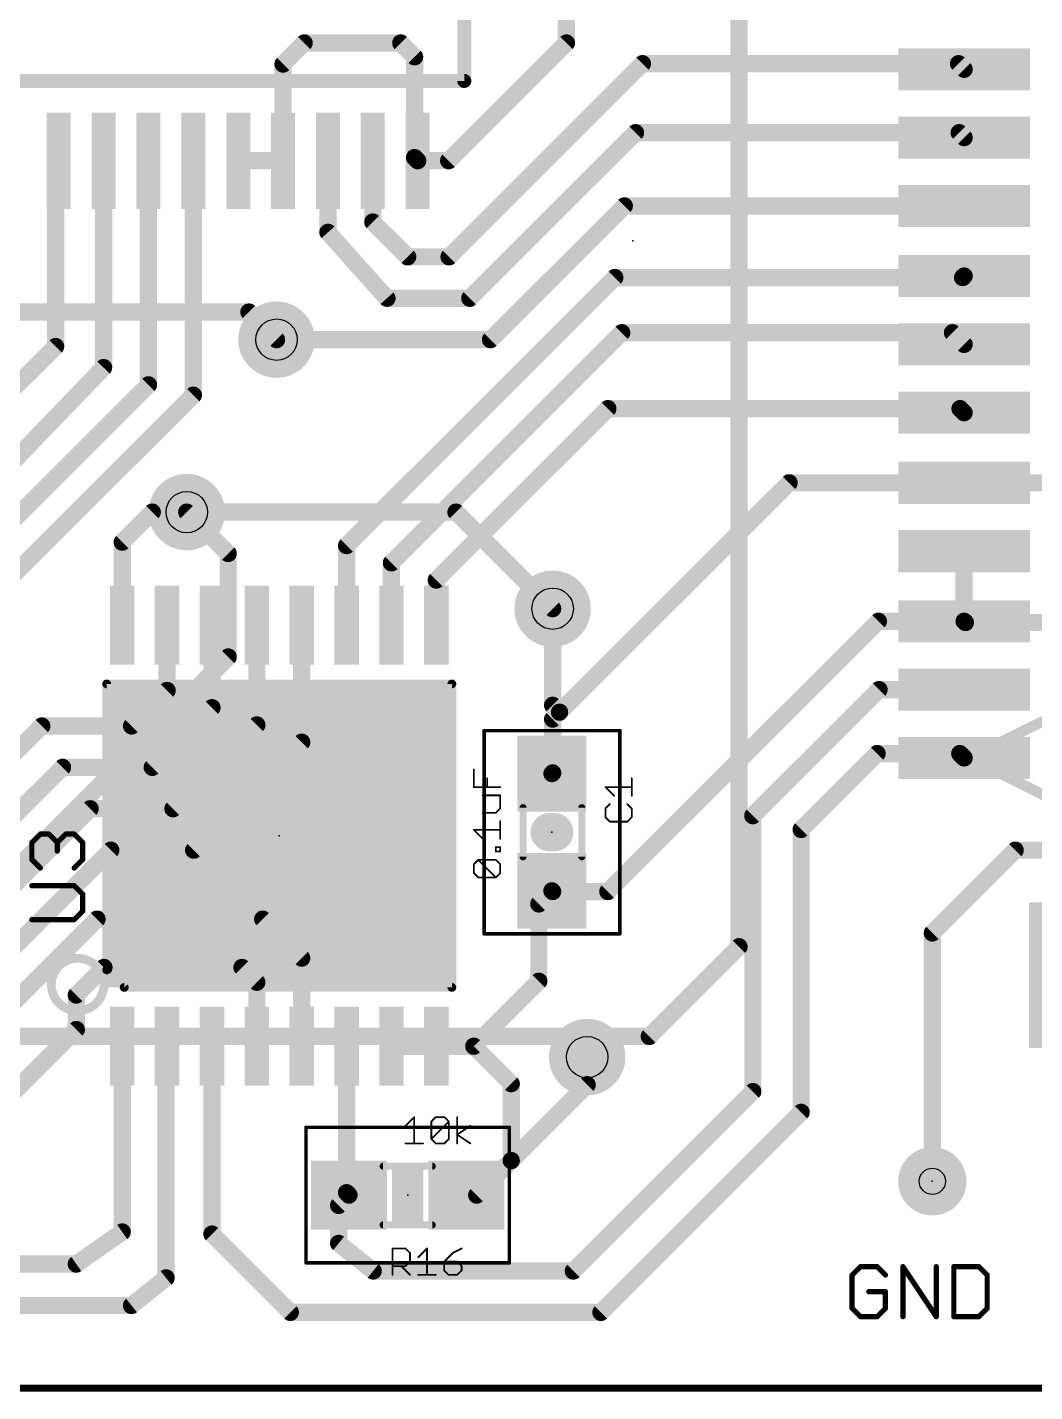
# Model space of a CAD drawing. Extents: x -0.1 to 97.8, y -2.6 to 30.1.
# Drawn here: x 75.39 to 89.98, y -0.05 to 19.73 of the extents above; entities that cross this region are included whole.
import ezdxf

# ---------------------------------------------------------------- set-up
doc = ezdxf.new("R2010")
doc.units = 0
for name, color, linetype in [('1', 22, 'CONTINUOUS'), ('16', 175, 'CONTINUOUS'), ('17', 82, 'CONTINUOUS'), ('18', 82, 'CONTINUOUS'), ('20', 7, 'CONTINUOUS'), ('21', 253, 'CONTINUOUS'), ('23', 7, 'CONTINUOUS'), ('25', 253, 'CONTINUOUS'), ('27', 253, 'CONTINUOUS'), ('39', 22, 'CONTINUOUS'), ('44', 253, 'CONTINUOUS'), ('51', 253, 'CONTINUOUS')]:
    doc.layers.add(name, color=color, linetype=linetype)

# ---------------------------------------------------------------- blocks, each defined once
blk = doc.blocks.new('RECT')
blk.add_solid([(-0.5, -0.5), (0.5, -0.5), (-0.5, 0.5), (0.5, 0.5)])
blk = doc.blocks.new('ROUNDP')
at = {"const_width": 0.5}
blk.add_lwpolyline([(0, -0.25, 1), (0, 0.25, 1), (0, -0.25)], format="xyb", dxfattribs=at)
blk = doc.blocks.new('ROUNDV')
at = {"const_width": 0.5}
blk.add_lwpolyline([(0, -0.25, 1), (0, 0.25, 1), (0, -0.25)], format="xyb", dxfattribs=at)

msp = doc.modelspace()

# ---------------------------------------------------------------- linework, layer by layer
at = {"layer": '1'}
for points, const_width in [([(83.2, 19.5), (83.2, 20.71)], 0.25), ([(79.095, 19.195), (79.4, 19.5)], 0.25), ([(79.4, 19.5), (80.8, 19.5)], 0.25), ([(80.8, 19.5), (81, 19.3)], 0.25), ([(81.494, 17.794), (83.2, 19.5)], 0.25), ([(81, 19.3), (81, 17.839)], 0.25), ([(79.095, 17.794), (79.095, 19.195)], 0.25), ([(81.5, 16.4), (84.3, 19.2)], 0.25), ([(84.3, 19.2), (88.8798, 19.2)], 0.25), ([(88.8798, 19.2), (88.9606, 19.1192)], 0.25), ([(81.8, 15.8), (84.2, 18.2)], 0.25), ([(84.2, 18.2), (88.8892, 18.2)], 0.25), ([(88.8892, 18.2), (88.9606, 18.1286)], 0.25), ([(75.845, 17.794), (75.8, 17.794)], 0.25), ([(75.8, 17.794), (75.8, 15.1)], 0.25), ([(76.495, 17.794), (76.495, 14.795)], 0.25), ([(77.145, 17.794), (77.145, 14.545)], 0.25), ([(77.795, 17.794), (77.795, 14.395)], 0.25), ([(78.445, 17.794), (79.095, 17.794)], 0.25), ([(79.745, 17.794), (79.745, 16.755)], 0.25), ([(80.395, 17.794), (80.395, 16.905)], 0.25), ([(81, 17.839), (81.045, 17.794)], 0.25), ([(81.045, 17.794), (81.494, 17.794)], 0.25), ([(84.038, 17.138), (82.1, 15.2)], 0.25), ([(88.9606, 17.138), (84.038, 17.138)], 0.25), ([(80.395, 16.905), (80.9, 16.4)], 0.25), ([(79.745, 16.755), (80.6, 15.8)], 0.25), ([(80.9, 16.4), (81.5, 16.4)], 0.25), ([(80.015, 12.215), (83.9, 16.1)], 0.25), ([(83.9, 16.1), (88.9386, 16.1)], 0.25), ([(88.9386, 16.1), (88.9606, 16.122)], 0.25), ([(80.6, 15.8), (81.8, 15.8)], 0.25), ([(79, 15.2), (82.1, 15.2)], 0.25), ([(80.665, 11.965), (84, 15.3)], 0.25), ([(84, 15.3), (88.792, 15.3)], 0.25), ([(88.792, 15.3), (88.9606, 15.1314)], 0.25), ([(75.8, 15.1), (75, 14.3)], 0.25), ([(76.495, 14.795), (74, 12.2)], 0.25), ([(77.145, 14.545), (74.6, 12)], 0.25), ([(77.795, 14.395), (75.2, 11.8)], 0.25), ([(81.315, 11.715), (83.8, 14.2)], 0.25), ([(83.8, 14.2), (88.9014, 14.2)], 0.25), ([(88.9014, 14.2), (88.9606, 14.1408)], 0.25), ([(86.4248, 13.1248), (83.1, 9.8)], 0.25), ([(88.9606, 13.1248), (86.4248, 13.1248)], 0.25), ([(88.9606, 13.1248), (90.3248, 13.1248)], 0.25), ([(76.765, 12.265), (77.2, 12.7)], 0.25), ([(77.2, 12.7), (77.7, 12.7)], 0.25), ([(76.765, 11.062), (76.765, 12.265)], 0.25), ([(80.015, 11.062), (80.015, 12.215)], 0.25), ([(80.665, 11.062), (80.665, 11.965)], 0.25), ([(88.9606, 11.1182), (88.9606, 12.1342)], 0.25), ([(81.315, 11.062), (81.315, 11.715)], 0.25), ([(83, 11.3), (83, 9.9)], 0.25), ([(77.415, 11.062), (77.415, 10.115)], 0.25), ([(78.065, 11.062), (78.065, 9.865)], 0.25), ([(78.715, 11.062), (78.715, 9.615)], 0.25), ([(79.365, 11.062), (79.365, 9.365)], 0.25), ([(87.7182, 11.1182), (83.8, 7.2)], 0.25), ([(88.9606, 11.1182), (87.7182, 11.1182)], 0.25), ([(88.9788, 11.1), (88.9606, 11.1182)], 0.25), ([(90.9, 11.1), (88.9788, 11.1)], 0.25), ([(77.415, 10.115), (76.9, 9.6)], 0.25), ([(87.7276, 10.1276), (85.9, 8.3)], 0.25), ([(88.9606, 10.1276), (87.7276, 10.1276)], 0.25), ([(78.065, 9.865), (77.2, 9)], 0.25), ([(83, 9.9), (83.1, 9.8)], 0.25), ([(83.1, 9.8), (83, 9.7)], 0.25), ([(75.6, 9.6), (72.4, 6.4)], 0.25), ([(76.9, 9.6), (75.6, 9.6)], 0.25), ([(78.715, 9.615), (77.5, 8.4)], 0.25), ([(83, 9.7), (83, 8.92)], 0.25), ([(79.365, 9.365), (77.8, 7.8)], 0.25), ([(86.6, 8.1), (87.7, 9.2)], 0.25), ([(87.7, 9.2), (88.8976, 9.2)], 0.25), ([(88.8976, 9.2), (88.9606, 9.137)], 0.25), ([(75.9, 9), (72.7, 5.8)], 0.25), ([(77.2, 9), (75.9, 9)], 0.25), ([(83, 8.92), (82.99, 8.91)], 0.25), ([(76.3, 8.4), (73.1, 5.2)], 0.25), ([(77.5, 8.4), (76.3, 8.4)], 0.25), ([(85.9, 8.3), (85.9, 4.3)], 0.25), ([(86.6, 4), (86.6, 8.1)], 0.25), ([(76.6, 7.8), (73.4, 4.6)], 0.25), ([(77.8, 7.8), (76.6, 7.8)], 0.25), ([(88.5, 6.6), (89.7, 7.8)], 0.25), ([(89.7, 7.8), (90.4, 7.8)], 0.25), ([(82.8, 7.02), (82.99, 7.21)], 0.25), ([(83, 7.2), (82.99, 7.21)], 0.25), ([(83.8, 7.2), (83, 7.2)], 0.25), ([(82.8, 5.9), (82.8, 7.02)], 0.25), ([(76.4, 6.8), (73.6, 4)], 0.25), ([(78.8, 6.8), (76.4, 6.8)], 0.25), ([(79.365, 6.235), (78.8, 6.8)], 0.25), ([(88.5, 3), (88.5, 6.6)], 0.25), ([(79.365, 4.958), (79.365, 6.235)], 0.25), ([(76.5, 6.1), (76.1, 5.7)], 0.25), ([(78.5, 6.1), (76.5, 6.1)], 0.25), ([(78.715, 5.885), (78.5, 6.1)], 0.25), ([(78.715, 4.958), (78.715, 5.885)], 0.25), ([(81.858, 4.958), (82.8, 5.9)], 0.25), ([(76.1, 5.7), (76.1, 5.2)], 0.25), ([(76.1, 5.2), (74.3, 3.4)], 0.25), ([(76.765, 4.958), (76.765, 2.265)], 0.25), ([(77.415, 4.958), (77.4, 4.958)], 0.25), ([(77.4, 4.958), (77.4, 1.6)], 0.25), ([(78.065, 4.958), (78.065, 2.235)], 0.25), ([(80.015, 4.958), (80.015, 2.835)], 0.25), ([(80.665, 4.958), (81.315, 4.958)], 0.25), ([(81.315, 4.958), (81.858, 4.958)], 0.25), ([(82.4, 4.416), (81.858, 4.958)], 0.25), ([(83.5, 4.8), (83.5, 4.4)], 0.25), ([(82.4, 3.3), (82.4, 4.416)], 0.25), ([(83.5, 4.4), (82.4, 3.3)], 0.25), ([(85.9, 4.3), (83.3, 1.7)], 0.25), ([(83.7, 1.1), (86.6, 4)], 0.25), ([(81.9, 2.8), (82.4, 3.3)], 0.25), ([(79.9, 2.65), (80.05, 2.8)], 0.25), ([(79.9, 2.1), (79.9, 2.65)], 0.25), ([(80.015, 2.835), (80.05, 2.8)], 0.25), ([(81.75, 2.8), (81.9, 2.8)], 0.25), ([(76.765, 2.265), (76.1, 1.8)], 0.25), ([(78.065, 2.235), (79.2, 1.1)], 0.25), ([(80.4, 1.7), (79.9, 2.1)], 0.25), ([(76.1, 1.8), (17.1, 1.8)], 0.25), ([(83.3, 1.7), (80.4, 1.7)], 0.25), ([(77.4, 1.6), (76.9, 1.2)], 0.25), ([(76.9, 1.2), (12.4, 1.2)], 0.25), ([(79.2, 1.1), (83.7, 1.1)], 0.25), ([(97.7, 0), (0, 0)], 0.1)]:
    msp.add_lwpolyline(points, dxfattribs=dict(at, const_width=const_width))
at = {"layer": '1', "const_width": 0.125}
for points in [[(79.4, 19.5625, 1), (79.4, 19.4375)], [(79.4442, 19.4558, 1), (79.3558, 19.5442)], [(80.8442, 19.5442, 1), (80.7558, 19.4558)], [(80.8, 19.4375, 1), (80.8, 19.5625)], [(83.2442, 19.4558, 1), (83.1558, 19.5442)], [(81.0625, 19.3, 1), (80.9375, 19.3)], [(80.9558, 19.2558, 1), (81.0442, 19.3442)], [(83.1375, 19.5, 1), (83.2625, 19.5)], [(79.1575, 19.195, 1), (79.0325, 19.195)], [(79.0508, 19.2392, 1), (79.1392, 19.1508)], [(84.3, 19.2625, 1), (84.3, 19.1375)], [(84.3442, 19.1558, 1), (84.2558, 19.2442)], [(88.924, 19.2442, 1), (88.8356, 19.1558)], [(88.8798, 19.1375, 1), (88.8798, 19.2625)], [(88.9164, 19.075, 1), (89.0048, 19.1634)], [(84.2, 18.2625, 1), (84.2, 18.1375)], [(84.2442, 18.1558, 1), (84.1558, 18.2442)], [(88.9334, 18.2442, 1), (88.845, 18.1558)], [(88.8892, 18.1375, 1), (88.8892, 18.2625)], [(88.9164, 18.0844, 1), (89.0048, 18.1728)], [(75.8, 17.8565, 1), (75.8, 17.7315)], [(75.8625, 17.794, 1), (75.7375, 17.794)], [(75.845, 17.7315, 1), (75.845, 17.8565)], [(76.5575, 17.794, 1), (76.4325, 17.794)], [(77.2075, 17.794, 1), (77.0825, 17.794)], [(77.8575, 17.794, 1), (77.7325, 17.794)], [(78.445, 17.8565, 1), (78.445, 17.7315)], [(79.0325, 17.794, 1), (79.1575, 17.794)], [(79.095, 17.7315, 1), (79.095, 17.8565)], [(79.8075, 17.794, 1), (79.6825, 17.794)], [(80.4575, 17.794, 1), (80.3325, 17.794)], [(81.0442, 17.8832, 1), (80.9558, 17.7948)], [(80.9375, 17.839, 1), (81.0625, 17.839)], [(81.045, 17.8565, 1), (81.045, 17.7315)], [(81.0008, 17.7498, 1), (81.0892, 17.8382)], [(81.4498, 17.8382, 1), (81.5382, 17.7498)], [(81.494, 17.7315, 1), (81.494, 17.8565)], [(84.038, 17.2005, 1), (84.038, 17.0755)], [(84.0822, 17.0938, 1), (83.9938, 17.1822)], [(88.9606, 17.0755, 1), (88.9606, 17.2005)], [(80.4392, 16.9492, 1), (80.3508, 16.8608)], [(79.7916, 16.7967, 1), (79.6984, 16.7133)], [(79.6825, 16.755, 1), (79.8075, 16.755)], [(80.3325, 16.905, 1), (80.4575, 16.905)], [(80.9, 16.4625, 1), (80.9, 16.3375)], [(80.8558, 16.3558, 1), (80.9442, 16.4442)], [(81.4558, 16.4442, 1), (81.5442, 16.3558)], [(81.5, 16.3375, 1), (81.5, 16.4625)], [(83.9, 16.1625, 1), (83.9, 16.0375)], [(83.9442, 16.0558, 1), (83.8558, 16.1442)], [(89.0048, 16.0778, 1), (88.9164, 16.1662)], [(88.9386, 16.0375, 1), (88.9386, 16.1625)], [(88.8944, 16.1442, 1), (88.9828, 16.0558)], [(80.6, 15.8625, 1), (80.6, 15.7375)], [(80.5534, 15.7583, 1), (80.6466, 15.8417)], [(81.7558, 15.8442, 1), (81.8442, 15.7558)], [(81.8, 15.7375, 1), (81.8, 15.8625)], [(79, 15.2625, 1), (79, 15.1375)], [(82.0558, 15.2442, 1), (82.1442, 15.1558)], [(82.1, 15.1375, 1), (82.1, 15.2625)], [(84, 15.3625, 1), (84, 15.2375)], [(84.0442, 15.2558, 1), (83.9558, 15.3442)], [(88.8362, 15.3442, 1), (88.7478, 15.2558)], [(88.792, 15.2375, 1), (88.792, 15.3625)], [(88.9164, 15.0872, 1), (89.0048, 15.1756)], [(75.7375, 15.1, 1), (75.8625, 15.1)], [(75.8442, 15.0558, 1), (75.7558, 15.1442)], [(76.4325, 14.795, 1), (76.5575, 14.795)], [(76.5401, 14.7517, 1), (76.4499, 14.8383)], [(77.1892, 14.5008, 1), (77.1008, 14.5892)], [(77.0825, 14.545, 1), (77.2075, 14.545)], [(77.7325, 14.395, 1), (77.8575, 14.395)], [(77.8392, 14.3508, 1), (77.7508, 14.4392)], [(83.8, 14.2625, 1), (83.8, 14.1375)], [(83.8442, 14.1558, 1), (83.7558, 14.2442)], [(88.9456, 14.2442, 1), (88.8572, 14.1558)], [(88.9014, 14.1375, 1), (88.9014, 14.2625)], [(88.9164, 14.0966, 1), (89.0048, 14.185)], [(86.4248, 13.1873, 1), (86.4248, 13.0623)], [(86.469, 13.0806, 1), (86.3806, 13.169)], [(88.9606, 13.1873, 1), (88.9606, 13.0623)], [(88.9606, 13.0623, 1), (88.9606, 13.1873)], [(77.2, 12.7625, 1), (77.2, 12.6375)], [(77.2442, 12.6558, 1), (77.1558, 12.7442)], [(77.7, 12.6375, 1), (77.7, 12.7625)], [(76.8275, 12.265, 1), (76.7025, 12.265)], [(76.7208, 12.3092, 1), (76.8092, 12.2208)], [(80.0775, 12.215, 1), (79.9525, 12.215)], [(79.9708, 12.2592, 1), (80.0592, 12.1708)], [(80.7275, 11.965, 1), (80.6025, 11.965)], [(80.6208, 12.0092, 1), (80.7092, 11.9208)], [(89.0231, 12.1342, 1), (88.8981, 12.1342)], [(81.3775, 11.715, 1), (81.2525, 11.715)], [(81.2708, 11.7592, 1), (81.3592, 11.6708)], [(83.0625, 11.3, 1), (82.9375, 11.3)], [(76.7025, 11.062, 1), (76.8275, 11.062)], [(77.4775, 11.062, 1), (77.3525, 11.062)], [(78.1275, 11.062, 1), (78.0025, 11.062)], [(78.7775, 11.062, 1), (78.6525, 11.062)], [(79.4275, 11.062, 1), (79.3025, 11.062)], [(79.9525, 11.062, 1), (80.0775, 11.062)], [(80.6025, 11.062, 1), (80.7275, 11.062)], [(81.2525, 11.062, 1), (81.3775, 11.062)], [(87.7182, 11.1807, 1), (87.7182, 11.0557)], [(87.7624, 11.074, 1), (87.674, 11.1624)], [(89.0048, 11.1624, 1), (88.9164, 11.074)], [(88.8981, 11.1182, 1), (89.0231, 11.1182)], [(88.9788, 11.1625, 1), (88.9788, 11.0375)], [(88.9346, 11.0558, 1), (89.023, 11.1442)], [(88.9606, 11.0557, 1), (88.9606, 11.1807)], [(77.3525, 10.115, 1), (77.4775, 10.115)], [(77.4592, 10.0708, 1), (77.3708, 10.1592)], [(87.7276, 10.1901, 1), (87.7276, 10.0651)], [(87.7718, 10.0834, 1), (87.6834, 10.1718)], [(88.9606, 10.0651, 1), (88.9606, 10.1901)], [(78.0025, 9.865, 1), (78.1275, 9.865)], [(78.1092, 9.8208, 1), (78.0208, 9.9092)], [(83.0442, 9.9442, 1), (82.9558, 9.8558)], [(82.9375, 9.9, 1), (83.0625, 9.9)], [(83.0558, 9.8442, 1), (83.1442, 9.7558)], [(83.1442, 9.7558, 1), (83.0558, 9.8442)], [(83.0558, 9.7558, 1), (83.1442, 9.8442)], [(75.6, 9.6625, 1), (75.6, 9.5375)], [(75.6442, 9.5558, 1), (75.5558, 9.6442)], [(76.8558, 9.6442, 1), (76.9442, 9.5558)], [(76.9, 9.5375, 1), (76.9, 9.6625)], [(78.7592, 9.5708, 1), (78.6708, 9.6592)], [(83.0625, 9.7, 1), (82.9375, 9.7)], [(82.9558, 9.7442, 1), (83.0442, 9.6558)], [(78.6525, 9.615, 1), (78.7775, 9.615)], [(79.3025, 9.365, 1), (79.4275, 9.365)], [(79.4092, 9.3208, 1), (79.3208, 9.4092)], [(87.7, 9.2625, 1), (87.7, 9.1375)], [(87.7442, 9.1558, 1), (87.6558, 9.2442)], [(88.9418, 9.2442, 1), (88.8534, 9.1558)], [(88.8976, 9.1375, 1), (88.8976, 9.2625)], [(75.9, 9.0625, 1), (75.9, 8.9375)], [(75.9442, 8.9558, 1), (75.8558, 9.0442)], [(77.1558, 9.0442, 1), (77.2442, 8.9558)], [(77.2, 8.9375, 1), (77.2, 9.0625)], [(88.9164, 9.0928, 1), (89.0048, 9.1812)], [(82.9458, 8.9542, 1), (83.0342, 8.8658)], [(82.9375, 8.92, 1), (83.0625, 8.92)], [(83.0442, 8.8758, 1), (82.9558, 8.9642)], [(76.3, 8.4625, 1), (76.3, 8.3375)], [(76.3442, 8.3558, 1), (76.2558, 8.4442)], [(77.4558, 8.4442, 1), (77.5442, 8.3558)], [(77.5, 8.3375, 1), (77.5, 8.4625)], [(85.9625, 8.3, 1), (85.8375, 8.3)], [(85.8558, 8.3442, 1), (85.9442, 8.2558)], [(86.6625, 8.1, 1), (86.5375, 8.1)], [(86.5558, 8.1442, 1), (86.6442, 8.0558)], [(76.6, 7.8625, 1), (76.6, 7.7375)], [(76.6442, 7.7558, 1), (76.5558, 7.8442)], [(77.8, 7.7375, 1), (77.8, 7.8625)], [(89.7, 7.8625, 1), (89.7, 7.7375)], [(89.7442, 7.7558, 1), (89.6558, 7.8442)], [(77.7558, 7.8442, 1), (77.8442, 7.7558)], [(83.0342, 7.2542, 1), (82.9458, 7.1658)], [(83, 7.2625, 1), (83, 7.1375)], [(83.0342, 7.1658, 1), (82.9458, 7.2542)], [(83.8, 7.1375, 1), (83.8, 7.2625)], [(82.8625, 7.02, 1), (82.7375, 7.02)], [(82.7558, 7.0642, 1), (82.8442, 6.9758)], [(82.9558, 7.1558, 1), (83.0442, 7.2442)], [(83.7558, 7.2442, 1), (83.8442, 7.1558)], [(76.4, 6.8625, 1), (76.4, 6.7375)], [(76.4442, 6.7558, 1), (76.3558, 6.8442)], [(78.8442, 6.8442, 1), (78.7558, 6.7558)], [(78.8, 6.7375, 1), (78.8, 6.8625)], [(88.5625, 6.6, 1), (88.4375, 6.6)], [(88.4558, 6.6442, 1), (88.5442, 6.5558)], [(79.4275, 6.235, 1), (79.3025, 6.235)], [(79.3208, 6.1908, 1), (79.4092, 6.2792)], [(76.5, 6.1625, 1), (76.5, 6.0375)], [(76.5442, 6.0558, 1), (76.4558, 6.1442)], [(78.5442, 6.1442, 1), (78.4558, 6.0558)], [(78.5, 6.0375, 1), (78.5, 6.1625)], [(78.7775, 5.885, 1), (78.6525, 5.885)], [(78.6708, 5.8408, 1), (78.7592, 5.9292)], [(82.7375, 5.9, 1), (82.8625, 5.9)], [(82.8442, 5.8558, 1), (82.7558, 5.9442)], [(76.1625, 5.7, 1), (76.0375, 5.7)], [(76.0558, 5.7442, 1), (76.1442, 5.6558)], [(76.0375, 5.2, 1), (76.1625, 5.2)], [(76.1442, 5.1558, 1), (76.0558, 5.2442)], [(76.8275, 4.958, 1), (76.7025, 4.958)], [(77.4, 5.0205, 1), (77.4, 4.8955)], [(77.4625, 4.958, 1), (77.3375, 4.958)], [(77.415, 4.8955, 1), (77.415, 5.0205)], [(78.1275, 4.958, 1), (78.0025, 4.958)], [(78.6525, 4.958, 1), (78.7775, 4.958)], [(79.3025, 4.958, 1), (79.4275, 4.958)], [(80.0775, 4.958, 1), (79.9525, 4.958)], [(80.665, 5.0205, 1), (80.665, 4.8955)], [(81.315, 5.0205, 1), (81.315, 4.8955)], [(81.315, 4.8955, 1), (81.315, 5.0205)], [(81.9022, 5.0022, 1), (81.8138, 4.9138)], [(81.8138, 5.0022, 1), (81.9022, 4.9138)], [(81.858, 4.8955, 1), (81.858, 5.0205)], [(83.5625, 4.8, 1), (83.4375, 4.8)], [(82.4625, 4.416, 1), (82.3375, 4.416)], [(82.3558, 4.3718, 1), (82.4442, 4.4602)], [(83.4375, 4.4, 1), (83.5625, 4.4)], [(83.5442, 4.3558, 1), (83.4558, 4.4442)], [(85.8375, 4.3, 1), (85.9625, 4.3)], [(85.9442, 4.2558, 1), (85.8558, 4.3442)], [(86.5375, 4, 1), (86.6625, 4)], [(86.6442, 3.9558, 1), (86.5558, 4.0442)], [(82.3558, 3.3442, 1), (82.4442, 3.2558)], [(82.3375, 3.3, 1), (82.4625, 3.3)], [(82.4442, 3.2558, 1), (82.3558, 3.3442)], [(88.4375, 3, 1), (88.5625, 3)], [(79.9625, 2.65, 1), (79.8375, 2.65)], [(80.0592, 2.8792, 1), (79.9708, 2.7908)], [(79.9525, 2.835, 1), (80.0775, 2.835)], [(80.0942, 2.7558, 1), (80.0058, 2.8442)], [(80.0058, 2.7558, 1), (80.0942, 2.8442)], [(81.75, 2.8625, 1), (81.75, 2.7375)], [(81.8558, 2.8442, 1), (81.9442, 2.7558)], [(81.9, 2.7375, 1), (81.9, 2.8625)], [(79.8558, 2.6942, 1), (79.9442, 2.6058)], [(76.8008, 2.2138, 1), (76.7292, 2.3162)], [(76.7025, 2.265, 1), (76.8275, 2.265)], [(78.1092, 2.2792, 1), (78.0208, 2.1908)], [(78.0025, 2.235, 1), (78.1275, 2.235)], [(79.939, 2.1488, 1), (79.861, 2.0512)], [(79.8375, 2.1, 1), (79.9625, 2.1)], [(76.0642, 1.8512, 1), (76.1358, 1.7488)], [(76.1, 1.7375, 1), (76.1, 1.8625)], [(80.4, 1.7625, 1), (80.4, 1.6375)], [(80.361, 1.6512, 1), (80.439, 1.7488)], [(83.2558, 1.7442, 1), (83.3442, 1.6558)], [(83.3, 1.6375, 1), (83.3, 1.7625)], [(77.3375, 1.6, 1), (77.4625, 1.6)], [(77.439, 1.5512, 1), (77.361, 1.6488)], [(76.861, 1.2488, 1), (76.939, 1.1512)], [(76.9, 1.1375, 1), (76.9, 1.2625)], [(79.2, 1.1625, 1), (79.2, 1.0375)], [(79.1558, 1.0558, 1), (79.2442, 1.1442)], [(83.6558, 1.1442, 1), (83.7442, 1.0558)], [(83.7, 1.0375, 1), (83.7, 1.1625)]]:
    msp.add_lwpolyline(points, format="xyb", dxfattribs=at)
at = {"layer": '16'}
for points, const_width in [([(85.7, 6.4), (85.7, 21.7)], 0.25), ([(74.6, 15.6), (78.6, 15.6)], 0.25), ([(78.6, 15.6), (79, 15.2)], 0.25), ([(77.7, 12.7), (81.6, 12.7)], 0.25), ([(78.3, 12.1), (77.7, 12.7)], 0.25), ([(81.6, 12.7), (83, 11.3)], 0.25), ([(78.3, 10.6), (78.3, 12.1)], 0.25), ([(74.29, 6.59), (78.3, 10.6)], 0.25), ([(84.4, 5.1), (85.7, 6.4)], 0.25), ([(64.5, 5.1), (83.5, 5.1)], 0.25), ([(83.5, 5.1), (84.4, 5.1)], 0.25), ([(83.5, 4.8), (83.5, 5.1)], 0.25), ([(97.7, 0), (0, 0)], 0.01)]:
    msp.add_lwpolyline(points, dxfattribs=dict(at, const_width=const_width))
at = {"layer": '16', "const_width": 0.125}
for points in [[(78.6442, 15.6442, 1), (78.5558, 15.5558)], [(78.6, 15.5375, 1), (78.6, 15.6625)], [(78.9558, 15.1558, 1), (79.0442, 15.2442)], [(77.7, 12.7625, 1), (77.7, 12.6375)], [(77.7442, 12.7442, 1), (77.6558, 12.6558)], [(81.6442, 12.7442, 1), (81.5558, 12.6558)], [(81.6, 12.6375, 1), (81.6, 12.7625)], [(78.3625, 12.1, 1), (78.2375, 12.1)], [(78.2558, 12.0558, 1), (78.3442, 12.1442)], [(82.9558, 11.2558, 1), (83.0442, 11.3442)], [(78.3442, 10.5558, 1), (78.2558, 10.6442)], [(78.2375, 10.6, 1), (78.3625, 10.6)], [(85.6375, 6.4, 1), (85.7625, 6.4)], [(85.7442, 6.3558, 1), (85.6558, 6.4442)], [(83.5, 5.1625, 1), (83.5, 5.0375)], [(83.5625, 5.1, 1), (83.4375, 5.1)], [(83.5, 5.0375, 1), (83.5, 5.1625)], [(84.3558, 5.1442, 1), (84.4442, 5.0558)], [(84.4, 5.0375, 1), (84.4, 5.1625)], [(83.4375, 4.8, 1), (83.5625, 4.8)]]:
    msp.add_lwpolyline(points, format="xyb", dxfattribs=at)
at = {"layer": '20'}
msp.add_line((0, 0), (97.7, 0), dxfattribs=at)
at = {"layer": '21'}
for points, const_width in [([(81.72, 23.95), (81.72, 18.95)], 0.2032), ([(81.72, 18.95), (73.22, 18.95)], 0.2032), ([(76.54, 10.21), (81.54, 10.21)], 0.127), ([(76.54, 6.064), (76.54, 10.21)], 0.127), ([(81.54, 10.21), (81.54, 5.81)], 0.127), ([(83.0205, 8.06), (82.9595, 8.06)], 0.5588), ([(76.794, 5.81), (76.54, 6.064)], 0.127), ([(81.54, 5.81), (76.794, 5.81)], 0.127)]:
    msp.add_lwpolyline(points, dxfattribs=dict(at, const_width=const_width))
for points, const_width in [([(81.6692, 18.95, 1), (81.7708, 18.95)], 0.1016), ([(81.72, 18.8992, 1), (81.72, 19.0008)], 0.1016), ([(76.54, 10.2418, 1), (76.54, 10.1783)], 0.0635), ([(76.5718, 10.21, 1), (76.5083, 10.21)], 0.0635), ([(81.5718, 10.21, 1), (81.5083, 10.21)], 0.0635), ([(81.54, 10.1783, 1), (81.54, 10.2418)], 0.0635), ([(82.9595, 8.1997, 1), (82.9595, 7.9203)], 0.2794), ([(83.0205, 7.9203, 1), (83.0205, 8.1997)], 0.2794), ([(76.119, 5.47, 1), (76.119, 6.232, 1), (76.119, 5.47)], 0.127), ([(76.5625, 6.0865, 1), (76.5175, 6.0415)], 0.0635), ([(76.5083, 6.064, 1), (76.5718, 6.064)], 0.0635), ([(76.794, 5.8418, 1), (76.794, 5.7783)], 0.0635), ([(76.7715, 5.7875, 1), (76.8165, 5.8325)], 0.0635), ([(81.5083, 5.81, 1), (81.5718, 5.81)], 0.0635), ([(81.54, 5.7783, 1), (81.54, 5.8418)], 0.0635)]:
    msp.add_lwpolyline(points, format="xyb", dxfattribs=dict(at, const_width=const_width))
at = {"layer": '23'}
for p in [(84.16, 16.63), (79.04, 8.01), (82.99, 8.06), (88.5, 3), (80.9, 2.8)]:
    msp.add_point(p, dxfattribs=at)
at = {"layer": '25'}
for points, const_width in [([(83.8915, 8.5875), (83.7644, 8.7146)], 0.0254), ([(83.7644, 8.7146), (84.1457, 8.7146)], 0.0254), ([(84.1457, 8.5875), (84.1457, 8.8417)], 0.0254), ([(83.8279, 8.4675), (83.7644, 8.4039)], 0.0254), ([(83.7644, 8.4039), (83.7644, 8.2768)], 0.0254), ([(84.1457, 8.4039), (84.0821, 8.4675)], 0.0254), ([(84.1457, 8.2768), (84.1457, 8.4039)], 0.0254), ([(83.7644, 8.2768), (83.8279, 8.2133)], 0.0254), ([(83.8279, 8.2133), (84.0821, 8.2133)], 0.0254), ([(84.0821, 8.2133), (84.1457, 8.2768)], 0.0254), ([(75.4557, 7.9101), (75.5785, 8.033)], 0.0762), ([(75.4557, 7.6644), (75.4557, 7.9101)], 0.0762), ([(75.5785, 8.033), (75.7014, 8.033)], 0.0762), ([(75.7014, 8.033), (75.8243, 7.9101)], 0.0762), ([(75.8243, 7.9101), (75.9472, 8.033)], 0.0762), ([(75.8243, 7.9101), (75.8243, 7.7873)], 0.0762), ([(75.9472, 8.033), (76.07, 8.033)], 0.0762), ([(76.07, 8.033), (76.1929, 7.9101)], 0.0762), ([(76.1929, 7.9101), (76.1929, 7.6644)], 0.0762), ([(75.5785, 7.5415), (75.4557, 7.6644)], 0.0762), ([(76.1929, 7.6644), (76.07, 7.5415)], 0.0762), ([(76.07, 7.2846), (75.4557, 7.2846)], 0.0762), ([(76.1929, 7.1617), (76.07, 7.2846)], 0.0762), ([(76.1929, 6.916), (76.1929, 7.1617)], 0.0762), ([(76.07, 6.7931), (76.1929, 6.916)], 0.0762), ([(75.4557, 6.7931), (76.07, 6.7931)], 0.0762), ([(80.6791, 1.6443), (80.6791, 2.0256)], 0.0254), ([(80.6791, 2.0256), (80.8697, 2.0256)], 0.0254), ([(80.8697, 2.0256), (80.9333, 1.9621)], 0.0254), ([(81.0533, 1.8985), (81.1804, 2.0256)], 0.0254), ([(81.1804, 2.0256), (81.1804, 1.6443)], 0.0254), ([(81.6817, 2.0256), (81.5546, 1.9621)], 0.0254), ([(80.8697, 1.7714), (80.6791, 1.7714)], 0.0254), ([(80.8062, 1.7714), (80.9333, 1.6443)], 0.0254), ([(80.9333, 1.835), (80.8697, 1.7714)], 0.0254), ([(80.9333, 1.9621), (80.9333, 1.835)], 0.0254), ([(81.5546, 1.9621), (81.4275, 1.835)], 0.0254), ([(81.4275, 1.835), (81.4275, 1.7079)], 0.0254), ([(81.6182, 1.835), (81.4275, 1.835)], 0.0254), ([(81.6817, 1.7714), (81.6182, 1.835)], 0.0254), ([(81.6817, 1.7079), (81.6817, 1.7714)], 0.0254), ([(87.4588, 1.7625), (87.3381, 1.6418)], 0.0762), ([(87.7003, 1.7625), (87.4588, 1.7625)], 0.0762), ([(87.821, 1.6418), (87.7003, 1.7625)], 0.0762), ([(88.0747, 1.0381), (88.0747, 1.7625)], 0.0762), ([(88.0747, 1.7625), (88.5577, 1.0381)], 0.0762), ([(88.5577, 1.0381), (88.5577, 1.7625)], 0.0762), ([(88.8114, 1.7625), (88.8114, 1.0381)], 0.0762), ([(89.1736, 1.7625), (88.8114, 1.7625)], 0.0762), ([(89.2943, 1.6418), (89.1736, 1.7625)], 0.0762), ([(81.0533, 1.6443), (81.3075, 1.6443)], 0.0254), ([(81.4275, 1.7079), (81.491, 1.6443)], 0.0254), ([(81.491, 1.6443), (81.6182, 1.6443)], 0.0254), ([(81.6182, 1.6443), (81.6817, 1.7079)], 0.0254), ([(87.3381, 1.6418), (87.3381, 1.1588)], 0.0762), ([(89.2943, 1.1588), (89.2943, 1.6418)], 0.0762), ([(87.821, 1.4003), (87.5796, 1.4003)], 0.0762), ([(87.821, 1.1588), (87.821, 1.4003)], 0.0762), ([(87.3381, 1.1588), (87.4588, 1.0381)], 0.0762), ([(87.7003, 1.0381), (87.821, 1.1588)], 0.0762), ([(89.1736, 1.0381), (89.2943, 1.1588)], 0.0762), ([(87.4588, 1.0381), (87.7003, 1.0381)], 0.0762), ([(88.8114, 1.0381), (89.1736, 1.0381)], 0.0762)]:
    msp.add_lwpolyline(points, dxfattribs=dict(at, const_width=const_width))
for points, const_width in [([(83.7689, 8.7191, 1), (83.7599, 8.7101)], 0.0127), ([(83.7644, 8.7209, 1), (83.7644, 8.7082)], 0.0127), ([(84.1521, 8.8417, 1), (84.1394, 8.8417)], 0.0127), ([(84.1457, 8.7082, 1), (84.1457, 8.7209)], 0.0127), ([(83.887, 8.583, 1), (83.896, 8.592)], 0.0127), ([(84.1394, 8.5875, 1), (84.1521, 8.5875)], 0.0127), ([(83.7707, 8.4039, 1), (83.758, 8.4039)], 0.0127), ([(83.7599, 8.4084, 1), (83.7689, 8.3995)], 0.0127), ([(83.8324, 8.463, 1), (83.8234, 8.472)], 0.0127), ([(84.0866, 8.472, 1), (84.0777, 8.463)], 0.0127), ([(84.1521, 8.4039, 1), (84.1394, 8.4039)], 0.0127), ([(84.1412, 8.3995, 1), (84.1502, 8.4084)], 0.0127), ([(83.7689, 8.2813, 1), (83.7599, 8.2723)], 0.0127), ([(83.758, 8.2768, 1), (83.7707, 8.2768)], 0.0127), ([(83.8279, 8.2196, 1), (83.8279, 8.2069)], 0.0127), ([(83.8234, 8.2088, 1), (83.8324, 8.2178)], 0.0127), ([(84.0777, 8.2178, 1), (84.0866, 8.2088)], 0.0127), ([(84.0821, 8.2069, 1), (84.0821, 8.2196)], 0.0127), ([(84.1394, 8.2768, 1), (84.1521, 8.2768)], 0.0127), ([(84.1502, 8.2723, 1), (84.1412, 8.2813)], 0.0127), ([(75.4747, 7.9101, 1), (75.4366, 7.9101)], 0.0381), ([(75.4422, 7.9236, 1), (75.4691, 7.8967)], 0.0381), ([(75.5785, 8.0521, 1), (75.5785, 8.014)], 0.0381), ([(75.592, 8.0195, 1), (75.5651, 8.0465)], 0.0381), ([(75.7149, 8.0465, 1), (75.6879, 8.0195)], 0.0381), ([(75.7014, 8.014, 1), (75.7014, 8.0521)], 0.0381), ([(75.8433, 7.9101, 1), (75.8052, 7.9101)], 0.0381), ([(75.8108, 7.9236, 1), (75.8378, 7.8967)], 0.0381), ([(75.8108, 7.8967, 1), (75.8378, 7.9236)], 0.0381), ([(75.9472, 8.0521, 1), (75.9472, 8.014)], 0.0381), ([(75.9606, 8.0195, 1), (75.9337, 8.0465)], 0.0381), ([(76.0835, 8.0465, 1), (76.0566, 8.0195)], 0.0381), ([(76.07, 8.014, 1), (76.07, 8.0521)], 0.0381), ([(76.212, 7.9101, 1), (76.1739, 7.9101)], 0.0381), ([(76.1794, 7.8967, 1), (76.2064, 7.9236)], 0.0381), ([(75.8052, 7.7873, 1), (75.8433, 7.7873)], 0.0381), ([(75.4691, 7.6779, 1), (75.4422, 7.6509)], 0.0381), ([(75.4366, 7.6644, 1), (75.4747, 7.6644)], 0.0381), ([(75.5651, 7.528, 1), (75.592, 7.555)], 0.0381), ([(76.0566, 7.555, 1), (76.0835, 7.528)], 0.0381), ([(76.1739, 7.6644, 1), (76.212, 7.6644)], 0.0381), ([(76.2064, 7.6509, 1), (76.1794, 7.6779)], 0.0381), ([(75.4557, 7.3036, 1), (75.4557, 7.2655)], 0.0381), ([(76.0835, 7.2981, 1), (76.0566, 7.2711)], 0.0381), ([(76.07, 7.2655, 1), (76.07, 7.3036)], 0.0381), ([(76.212, 7.1617, 1), (76.1739, 7.1617)], 0.0381), ([(76.1794, 7.1482, 1), (76.2064, 7.1752)], 0.0381), ([(76.1739, 6.916, 1), (76.212, 6.916)], 0.0381), ([(76.2064, 6.9025, 1), (76.1794, 6.9294)], 0.0381), ([(75.4557, 6.8121, 1), (75.4557, 6.774)], 0.0381), ([(76.0566, 6.8066, 1), (76.0835, 6.7796)], 0.0381), ([(76.07, 6.774, 1), (76.07, 6.8121)], 0.0381), ([(80.6854, 2.0256, 1), (80.6727, 2.0256)], 0.0127), ([(80.6791, 2.032, 1), (80.6791, 2.0193)], 0.0127), ([(80.8742, 2.0301, 1), (80.8653, 2.0211)], 0.0127), ([(80.8697, 2.0193, 1), (80.8697, 2.032)], 0.0127), ([(81.1867, 2.0256, 1), (81.174, 2.0256)], 0.0127), ([(81.1849, 2.0211, 1), (81.1759, 2.0301)], 0.0127), ([(81.6845, 2.0199, 1), (81.6789, 2.0313)], 0.0127), ([(80.6791, 1.7778, 1), (80.6791, 1.7651)], 0.0127), ([(80.8107, 1.7759, 1), (80.8017, 1.7669)], 0.0127), ([(80.8653, 1.7759, 1), (80.8742, 1.7669)], 0.0127), ([(80.8697, 1.7651, 1), (80.8697, 1.7778)], 0.0127), ([(80.9396, 1.9621, 1), (80.9269, 1.9621)], 0.0127), ([(80.9269, 1.835, 1), (80.9396, 1.835)], 0.0127), ([(80.9288, 1.9576, 1), (80.9378, 1.9666)], 0.0127), ([(80.9378, 1.8305, 1), (80.9288, 1.8395)], 0.0127), ([(81.0488, 1.903, 1), (81.0578, 1.894)], 0.0127), ([(81.4338, 1.835, 1), (81.4211, 1.835)], 0.0127), ([(81.4275, 1.8413, 1), (81.4275, 1.8286)], 0.0127), ([(81.423, 1.8395, 1), (81.432, 1.8305)], 0.0127), ([(81.5518, 1.9677, 1), (81.5574, 1.9564)], 0.0127), ([(81.5591, 1.9576, 1), (81.5501, 1.9666)], 0.0127), ([(81.6226, 1.8395, 1), (81.6137, 1.8305)], 0.0127), ([(81.6182, 1.8286, 1), (81.6182, 1.8413)], 0.0127), ([(81.6881, 1.7714, 1), (81.6754, 1.7714)], 0.0127), ([(81.6772, 1.7669, 1), (81.6862, 1.7759)], 0.0127), ([(87.4588, 1.7816, 1), (87.4588, 1.7435)], 0.0381), ([(87.4723, 1.749, 1), (87.4454, 1.776)], 0.0381), ([(87.7138, 1.776, 1), (87.6868, 1.749)], 0.0381), ([(87.7003, 1.7435, 1), (87.7003, 1.7816)], 0.0381), ([(88.0938, 1.7625, 1), (88.0557, 1.7625)], 0.0381), ([(88.0906, 1.7731, 1), (88.0589, 1.752)], 0.0381), ([(88.5767, 1.7625, 1), (88.5386, 1.7625)], 0.0381), ([(88.8114, 1.7816, 1), (88.8114, 1.7435)], 0.0381), ([(88.8304, 1.7625, 1), (88.7923, 1.7625)], 0.0381), ([(89.187, 1.776, 1), (89.1601, 1.749)], 0.0381), ([(89.1736, 1.7435, 1), (89.1736, 1.7816)], 0.0381), ([(80.6727, 1.6443, 1), (80.6854, 1.6443)], 0.0127), ([(80.9288, 1.6398, 1), (80.9378, 1.6488)], 0.0127), ([(81.0533, 1.6507, 1), (81.0533, 1.638)], 0.0127), ([(81.174, 1.6443, 1), (81.1867, 1.6443)], 0.0127), ([(81.3075, 1.638, 1), (81.3075, 1.6507)], 0.0127), ([(81.4211, 1.7079, 1), (81.4338, 1.7079)], 0.0127), ([(81.432, 1.7123, 1), (81.423, 1.7034)], 0.0127), ([(81.491, 1.6507, 1), (81.491, 1.638)], 0.0127), ([(81.4866, 1.6398, 1), (81.4955, 1.6488)], 0.0127), ([(81.6137, 1.6488, 1), (81.6226, 1.6398)], 0.0127), ([(81.6182, 1.638, 1), (81.6182, 1.6507)], 0.0127), ([(81.6754, 1.7079, 1), (81.6881, 1.7079)], 0.0127), ([(81.6862, 1.7034, 1), (81.6772, 1.7123)], 0.0127), ([(87.3571, 1.6418, 1), (87.3191, 1.6418)], 0.0381), ([(87.3246, 1.6553, 1), (87.3516, 1.6283)], 0.0381), ([(87.8076, 1.6283, 1), (87.8345, 1.6553)], 0.0381), ([(89.3133, 1.6418, 1), (89.2753, 1.6418)], 0.0381), ([(89.2808, 1.6283, 1), (89.3078, 1.6553)], 0.0381), ([(87.5796, 1.4194, 1), (87.5796, 1.3813)], 0.0381), ([(87.8401, 1.4003, 1), (87.802, 1.4003)], 0.0381), ([(87.821, 1.3813, 1), (87.821, 1.4194)], 0.0381), ([(87.3516, 1.1723, 1), (87.3246, 1.1454)], 0.0381), ([(87.8345, 1.1454, 1), (87.8076, 1.1723)], 0.0381), ([(89.3078, 1.1454, 1), (89.2808, 1.1723)], 0.0381), ([(87.3191, 1.1588, 1), (87.3571, 1.1588)], 0.0381), ([(87.4588, 1.0572, 1), (87.4588, 1.0191)], 0.0381), ([(87.4454, 1.0246, 1), (87.4723, 1.0516)], 0.0381), ([(87.6868, 1.0516, 1), (87.7138, 1.0246)], 0.0381), ([(87.7003, 1.0191, 1), (87.7003, 1.0572)], 0.0381), ([(87.802, 1.1588, 1), (87.8401, 1.1588)], 0.0381), ([(88.0557, 1.0381, 1), (88.0938, 1.0381)], 0.0381), ([(88.5386, 1.0381, 1), (88.5767, 1.0381)], 0.0381), ([(88.5418, 1.0275, 1), (88.5735, 1.0487)], 0.0381), ([(88.8114, 1.0572, 1), (88.8114, 1.0191)], 0.0381), ([(88.7923, 1.0381, 1), (88.8304, 1.0381)], 0.0381), ([(89.1601, 1.0516, 1), (89.187, 1.0246)], 0.0381), ([(89.1736, 1.0191, 1), (89.1736, 1.0572)], 0.0381), ([(89.2753, 1.1588, 1), (89.3133, 1.1588)], 0.0381)]:
    msp.add_lwpolyline(points, format="xyb", dxfattribs=dict(at, const_width=const_width))
at = {"layer": '27', "const_width": 0.0254}
for points in [[(81.8594, 8.7145), (81.8594, 8.9687)], [(82.2407, 8.7145), (81.8594, 8.7145)], [(82.05, 8.7145), (82.05, 8.8416)], [(82.2407, 8.5945), (81.9865, 8.5945)], [(82.2407, 8.4038), (82.2407, 8.5945)], [(81.9865, 8.3403), (82.1771, 8.3403)], [(82.1771, 8.3403), (82.2407, 8.4038)], [(82.2407, 7.9661), (82.2407, 8.2203)], [(81.9865, 7.9661), (81.8594, 8.0932)], [(81.8594, 8.0932), (82.2407, 8.0932)], [(82.1771, 7.779), (82.1771, 7.8425)], [(82.1771, 7.8425), (82.2407, 7.8425)], [(82.2407, 7.779), (82.1771, 7.779)], [(82.2407, 7.8425), (82.2407, 7.779)], [(81.8594, 7.5954), (81.9229, 7.659)], [(81.8594, 7.4683), (81.8594, 7.5954)], [(81.9229, 7.659), (82.1771, 7.659)], [(82.1771, 7.4048), (81.9229, 7.659)], [(82.1771, 7.659), (82.2407, 7.5954)], [(82.2407, 7.5954), (82.2407, 7.4683)], [(81.9229, 7.4048), (81.8594, 7.4683)], [(82.1771, 7.4048), (81.9229, 7.4048)], [(82.2407, 7.4683), (82.1771, 7.4048)], [(80.8684, 3.8035), (80.9956, 3.9306)], [(80.9956, 3.9306), (80.9956, 3.5493)], [(81.2427, 3.8671), (81.3062, 3.9306)], [(81.2427, 3.6129), (81.2427, 3.8671)], [(81.2427, 3.6129), (81.4969, 3.8671)], [(81.3062, 3.9306), (81.4333, 3.9306)], [(81.4333, 3.9306), (81.4969, 3.8671)], [(81.4969, 3.8671), (81.4969, 3.6129)], [(81.6169, 3.5493), (81.6169, 3.9306)], [(81.6169, 3.6764), (81.8075, 3.8035)], [(80.8684, 3.5493), (81.1227, 3.5493)], [(81.3062, 3.5493), (81.2427, 3.6129)], [(81.4333, 3.5493), (81.3062, 3.5493)], [(81.4969, 3.6129), (81.4333, 3.5493)], [(81.8075, 3.5493), (81.6169, 3.6764)]]:
    msp.add_lwpolyline(points, dxfattribs=at)
at = {"layer": '27', "const_width": 0.0127}
for points in [[(81.8657, 8.9687, 1), (81.853, 8.9687)], [(81.8594, 8.7208, 1), (81.8594, 8.7081)], [(81.853, 8.7145, 1), (81.8657, 8.7145)], [(82.0564, 8.8416, 1), (82.0437, 8.8416)], [(82.0437, 8.7145, 1), (82.0564, 8.7145)], [(82.2407, 8.7081, 1), (82.2407, 8.7208)], [(81.9865, 8.6008, 1), (81.9865, 8.5881)], [(82.2471, 8.5945, 1), (82.2344, 8.5945)], [(82.2407, 8.5881, 1), (82.2407, 8.6008)], [(81.9865, 8.3466, 1), (81.9865, 8.3339)], [(82.1727, 8.3448, 1), (82.1816, 8.3358)], [(82.1771, 8.3339, 1), (82.1771, 8.3466)], [(82.2344, 8.4038, 1), (82.2471, 8.4038)], [(82.2452, 8.3993, 1), (82.2362, 8.4083)], [(82.2471, 8.2203, 1), (82.2344, 8.2203)], [(81.8639, 8.0977, 1), (81.8549, 8.0887)], [(81.8594, 8.0995, 1), (81.8594, 8.0868)], [(81.982, 7.9616, 1), (81.991, 7.9706)], [(82.2344, 7.9661, 1), (82.2471, 7.9661)], [(82.2407, 8.0868, 1), (82.2407, 8.0995)], [(82.1771, 7.8489, 1), (82.1771, 7.8362)], [(82.1771, 7.7853, 1), (82.1771, 7.7726)], [(82.1835, 7.8425, 1), (82.1708, 7.8425)], [(82.1708, 7.779, 1), (82.1835, 7.779)], [(82.2471, 7.8425, 1), (82.2344, 7.8425)], [(82.2344, 7.779, 1), (82.2471, 7.779)], [(82.2407, 7.8362, 1), (82.2407, 7.8489)], [(82.2407, 7.7726, 1), (82.2407, 7.7853)], [(81.8657, 7.5954, 1), (81.853, 7.5954)], [(81.8549, 7.5999, 1), (81.8639, 7.5909)], [(81.9229, 7.6653, 1), (81.9229, 7.6526)], [(81.9274, 7.6635, 1), (81.9184, 7.6545)], [(81.9274, 7.6545, 1), (81.9184, 7.6635)], [(82.1816, 7.6635, 1), (82.1727, 7.6545)], [(82.1771, 7.6526, 1), (82.1771, 7.6653)], [(82.2471, 7.5954, 1), (82.2344, 7.5954)], [(82.2362, 7.5909, 1), (82.2452, 7.5999)], [(81.8639, 7.4728, 1), (81.8549, 7.4638)], [(81.853, 7.4683, 1), (81.8657, 7.4683)], [(81.9229, 7.4111, 1), (81.9229, 7.3984)], [(81.9184, 7.4003, 1), (81.9274, 7.4093)], [(82.1727, 7.4093, 1), (82.1816, 7.4003)], [(82.1727, 7.4003, 1), (82.1816, 7.4093)], [(82.1771, 7.3984, 1), (82.1771, 7.4111)], [(82.2344, 7.4683, 1), (82.2471, 7.4683)], [(82.2452, 7.4638, 1), (82.2362, 7.4728)], [(80.864, 3.808, 1), (80.8729, 3.799)], [(81.0019, 3.9306, 1), (80.9892, 3.9306)], [(81, 3.9261, 1), (80.9911, 3.9351)], [(81.249, 3.8671, 1), (81.2363, 3.8671)], [(81.2382, 3.8716, 1), (81.2471, 3.8626)], [(81.3062, 3.937, 1), (81.3062, 3.9243)], [(81.3107, 3.9261, 1), (81.3017, 3.9351)], [(81.4378, 3.9351, 1), (81.4288, 3.9261)], [(81.4333, 3.9243, 1), (81.4333, 3.937)], [(81.5032, 3.8671, 1), (81.4905, 3.8671)], [(81.5014, 3.8626, 1), (81.4924, 3.8716)], [(81.4924, 3.8626, 1), (81.5014, 3.8716)], [(81.6232, 3.9306, 1), (81.6105, 3.9306)], [(81.811, 3.7982, 1), (81.804, 3.8088)], [(80.8684, 3.5556, 1), (80.8684, 3.543)], [(81.1227, 3.543, 1), (81.1227, 3.5556)], [(81.2471, 3.6173, 1), (81.2382, 3.6084)], [(81.2382, 3.6173, 1), (81.2471, 3.6084)], [(81.2363, 3.6129, 1), (81.249, 3.6129)], [(81.3062, 3.5556, 1), (81.3062, 3.543)], [(81.3017, 3.5448, 1), (81.3107, 3.5538)], [(81.4288, 3.5538, 1), (81.4378, 3.5448)], [(81.4333, 3.543, 1), (81.4333, 3.5556)], [(81.4905, 3.6129, 1), (81.5032, 3.6129)], [(81.5014, 3.6084, 1), (81.4924, 3.6173)], [(81.6204, 3.6817, 1), (81.6133, 3.6711)], [(81.6133, 3.6817, 1), (81.6204, 3.6711)], [(81.804, 3.544, 1), (81.811, 3.5546)], [(80.9892, 3.5493, 1), (81.0019, 3.5493)], [(81.6105, 3.5493, 1), (81.6232, 3.5493)]]:
    msp.add_lwpolyline(points, format="xyb", dxfattribs=at)
at = {"layer": '39', "const_width": 0.0508}
for points in [[(82.007, 6.587), (82.007, 9.533)], [(82.007, 9.533), (83.973, 9.533)], [(83.973, 9.533), (83.973, 6.587)], [(83.973, 6.587), (82.007, 6.587)], [(79.427, 1.817), (79.427, 3.783)], [(79.427, 3.783), (82.373, 3.783)], [(82.373, 3.783), (82.373, 1.817)], [(82.373, 1.817), (79.427, 1.817)]]:
    msp.add_lwpolyline(points, dxfattribs=at)
at = {"layer": '39', "const_width": 0.0254}
for points in [[(82.0197, 9.533, 1), (81.9943, 9.533)], [(82.007, 9.5457, 1), (82.007, 9.5203)], [(83.9857, 9.533, 1), (83.9603, 9.533)], [(83.973, 9.5203, 1), (83.973, 9.5457)], [(82.007, 6.5997, 1), (82.007, 6.5743)], [(81.9943, 6.587, 1), (82.0197, 6.587)], [(83.9603, 6.587, 1), (83.9857, 6.587)], [(83.973, 6.5743, 1), (83.973, 6.5997)], [(79.4397, 3.783, 1), (79.4143, 3.783)], [(79.427, 3.7957, 1), (79.427, 3.7703)], [(82.3857, 3.783, 1), (82.3603, 3.783)], [(82.373, 3.7703, 1), (82.373, 3.7957)], [(79.427, 1.8297, 1), (79.427, 1.8043)], [(79.4143, 1.817, 1), (79.4397, 1.817)], [(82.3603, 1.817, 1), (82.3857, 1.817)], [(82.373, 1.8043, 1), (82.373, 1.8297)]]:
    msp.add_lwpolyline(points, format="xyb", dxfattribs=at)
at = {"layer": '44'}
for centre, radius in [((79, 15.2), 0.3), ((77.7, 12.7), 0.3), ((83, 11.3), 0.3), ((83.5, 4.8), 0.3), ((88.5, 3), 0.1905)]:
    msp.add_circle(centre, radius, dxfattribs=at)
at = {"layer": '51'}
for points, const_width in [([(90.3068, 9.772), (89.0368, 9.137)], 0.1524), ([(90.3068, 8.502), (89.0368, 9.137)], 0.1524), ([(82.571, 8.416), (82.571, 7.704)], 0.1016), ([(83.422, 8.416), (83.422, 7.704)], 0.1016), ([(81.256, 3.219), (80.544, 3.219)], 0.1016), ([(81.256, 2.368), (80.544, 2.368)], 0.1016)]:
    msp.add_lwpolyline(points, dxfattribs=dict(at, const_width=const_width))
for points, const_width in [([(89.0538, 9.1711, 1), (89.0198, 9.1029)], 0.0762), ([(89.0198, 9.1711, 1), (89.0538, 9.1029)], 0.0762), ([(82.5964, 8.416, 1), (82.5456, 8.416)], 0.0508), ([(83.4474, 8.416, 1), (83.3966, 8.416)], 0.0508), ([(82.5456, 7.704, 1), (82.5964, 7.704)], 0.0508), ([(83.3966, 7.704, 1), (83.4474, 7.704)], 0.0508), ([(80.544, 3.2444, 1), (80.544, 3.1936)], 0.0508), ([(81.256, 3.1936, 1), (81.256, 3.2444)], 0.0508), ([(80.544, 2.3934, 1), (80.544, 2.3426)], 0.0508), ([(81.256, 2.3426, 1), (81.256, 2.3934)], 0.0508)]:
    msp.add_lwpolyline(points, format="xyb", dxfattribs=dict(at, const_width=const_width))

# ---------------------------------------------------------------- block references
at = {"layer": '1'}
for p, xscale, yscale, rotation in [((88.9606, 19.1192), 1.905, 0.6096, 180), ((88.9606, 18.1286), 1.905, 0.6096, 180), ((88.9606, 17.138), 1.905, 0.6096, 180), ((88.9606, 16.122), 1.905, 0.6096, 180), ((88.9606, 15.1314), 1.905, 0.6096, 180), ((88.9606, 14.1408), 1.905, 0.6096, 180), ((88.9606, 13.1248), 1.905, 0.6096, 180), ((88.9606, 12.1342), 1.905, 0.6096, 180), ((76.765, 11.062), 1.143, 0.3556, 270), ((77.415, 11.062), 1.143, 0.3556, 270), ((78.065, 11.062), 1.143, 0.3556, 270), ((78.715, 11.062), 1.143, 0.3556, 270), ((79.365, 11.062), 1.143, 0.3556, 270), ((80.015, 11.062), 1.143, 0.3556, 270), ((80.665, 11.062), 1.143, 0.3556, 270), ((81.315, 11.062), 1.143, 0.3556, 270), ((88.9606, 11.1182), 1.905, 0.6096, 180), ((88.9606, 10.1276), 1.905, 0.6096, 180), ((88.9606, 9.137), 1.905, 0.6096, 180), ((91.2974, 5.9874), 2.1082, 2.794, 270), ((76.765, 4.958), 1.143, 0.3556, 90), ((77.415, 4.958), 1.143, 0.3556, 90), ((78.065, 4.958), 1.143, 0.3556, 90), ((78.715, 4.958), 1.143, 0.3556, 90), ((79.365, 4.958), 1.143, 0.3556, 90), ((80.015, 4.958), 1.143, 0.3556, 90), ((80.665, 4.958), 1.143, 0.3556, 90), ((81.315, 4.958), 1.143, 0.3556, 90)]:
    msp.add_blockref('RECT', p, dxfattribs=dict(at, xscale=xscale, yscale=yscale, rotation=rotation))
at = {"layer": '1', "xscale": 0.348, "yscale": 1.397}
for p in [(75.845, 17.794), (76.495, 17.794), (77.145, 17.794), (77.795, 17.794), (78.445, 17.794), (79.095, 17.794), (79.745, 17.794), (80.395, 17.794), (81.045, 17.794)]:
    msp.add_blockref('RECT', p, dxfattribs=at)
at = {"layer": '1', "xscale": 1.1}
for p, rotation in [((82.99, 8.91), 270), ((82.99, 7.21), 270), ((80.05, 2.8), 180), ((81.75, 2.8), 180)]:
    msp.add_blockref('RECT', p, dxfattribs=dict(at, rotation=rotation))
at = {"layer": '17', "xscale": 0.9906, "yscale": 0.9906}
msp.add_blockref('ROUNDP', (88.5, 3), dxfattribs=at)
msp.add_blockref('ROUNDP', (88.5, 3), dxfattribs=at)
at = {"layer": '18', "xscale": 1.108, "yscale": 1.108}
for p in [(79, 15.2), (79, 15.2), (77.7, 12.7), (77.7, 12.7), (83, 11.3), (83, 11.3), (83.5, 4.8), (83.5, 4.8)]:
    msp.add_blockref('ROUNDV', p, dxfattribs=at)
at = {"layer": '21', "xscale": 0.4572, "yscale": 0.762, "rotation": 180}
msp.add_blockref('RECT', (80.9, 2.8), dxfattribs=at)
at = {"layer": '39', "xscale": 5.08, "yscale": 4.4}
msp.add_blockref('RECT', (79.04, 8.01), dxfattribs=at)
at = {"layer": '51', "xscale": 0.5001, "yscale": 0.95}
for p, rotation in [((82.9951, 8.6482), 270), ((82.9951, 7.4798), 270), ((80.3197, 2.7949), 180), ((81.4882, 2.7949), 180)]:
    msp.add_blockref('RECT', p, dxfattribs=dict(at, rotation=rotation))

doc.saveas('drawing.dxf')
